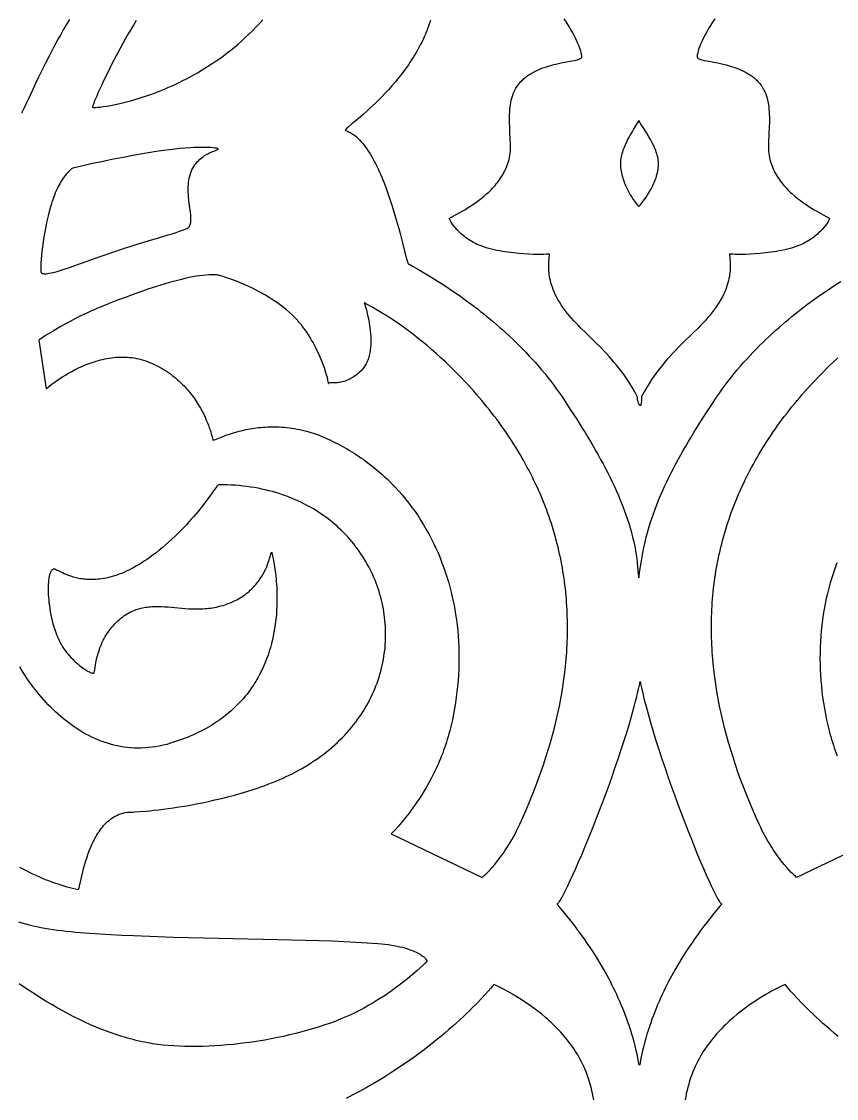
# Model space of a CAD drawing. Extents: x -332 to 348, y -263 to 352.
# Drawn here: x -29.3 to 19.9, y -57.4 to 7.6 of the extents above; entities that cross this region are included whole.
import ezdxf

# ---------------------------------------------------------------- set-up
doc = ezdxf.new("R2010")
doc.units = 0
doc.layers.add('LAYER_1', color=18, linetype='CONTINUOUS')
doc.layers.add('LAYER_2', color=174, linetype='CONTINUOUS')

msp = doc.modelspace()

# ---------------------------------------------------------------- linework, layer by layer
at = {"layer": 'LAYER_1'}
for points in [[(12.568, 7.82), (12.44, 7.615), (12.317, 7.414), (12.202, 7.218), (12.094, 7.026), (11.994, 6.841), (11.901, 6.661), (11.817, 6.489), (11.742, 6.324), (11.677, 6.167), (11.621, 6.018), (11.576, 5.879), (11.542, 5.751), (11.529, 5.69), (11.518, 5.632), (11.511, 5.577), (11.507, 5.525), (11.507, 5.51), (11.51, 5.495), (11.515, 5.481), (11.523, 5.468), (11.534, 5.455), (11.546, 5.442), (11.578, 5.419), (11.619, 5.396), (11.668, 5.376), (11.724, 5.356), (11.789, 5.337), (11.939, 5.301), (12.114, 5.266), (12.527, 5.189), (12.759, 5.143), (13.004, 5.091), (13.258, 5.029), (13.388, 4.994), (13.518, 4.956), (13.65, 4.915), (13.782, 4.87), (13.914, 4.822), (14.045, 4.77), (14.176, 4.713), (14.306, 4.652), (14.433, 4.587), (14.559, 4.516), (14.63, 4.474), (14.698, 4.431), (14.763, 4.387), (14.826, 4.342), (14.887, 4.296), (14.946, 4.249), (15.002, 4.202), (15.056, 4.153), (15.108, 4.104), (15.157, 4.054), (15.205, 4.004), (15.251, 3.952), (15.294, 3.9), (15.336, 3.847), (15.375, 3.793), (15.413, 3.738), (15.483, 3.626), (15.546, 3.511), (15.602, 3.392), (15.651, 3.271), (15.695, 3.146), (15.733, 3.018), (15.765, 2.888), (15.793, 2.754), (15.816, 2.617), (15.834, 2.477), (15.848, 2.334), (15.859, 2.188), (15.866, 2.039), (15.87, 1.887), (15.871, 1.732), (15.87, 1.575), (15.863, 1.251), (15.849, 0.915), (15.817, 0.211), (15.813, 0.077), (15.816, -0.056), (15.824, -0.186), (15.836, -0.314), (15.854, -0.44), (15.877, -0.564), (15.904, -0.685), (15.936, -0.805), (15.971, -0.922), (16.011, -1.037), (16.055, -1.15), (16.103, -1.26), (16.154, -1.369), (16.209, -1.476), (16.267, -1.58), (16.328, -1.682), (16.391, -1.782), (16.458, -1.881), (16.527, -1.977), (16.599, -2.07), (16.672, -2.162), (16.748, -2.252), (16.826, -2.34), (16.905, -2.425), (16.986, -2.509), (17.068, -2.591), (17.151, -2.67), (17.236, -2.748), (17.407, -2.896), (17.58, -3.037), (17.753, -3.17), (17.926, -3.295), (18.097, -3.412), (18.264, -3.522), (18.426, -3.623), (18.582, -3.717), (18.731, -3.803), (18.87, -3.882), (19.31, -4.121), (19.384, -4.163), (19.441, -4.197), (19.479, -4.224), (19.491, -4.234), (19.497, -4.243), (19.498, -4.254), (19.496, -4.27), (19.49, -4.291), (19.479, -4.318), (19.447, -4.385), (19.398, -4.469), (19.334, -4.568), (19.254, -4.678), (19.158, -4.799), (19.046, -4.926), (18.984, -4.991), (18.919, -5.058), (18.849, -5.125), (18.775, -5.192), (18.698, -5.259), (18.616, -5.326), (18.531, -5.393), (18.441, -5.458), (18.348, -5.522), (18.25, -5.585), (18.149, -5.645), (18.044, -5.704), (17.935, -5.76), (17.822, -5.813), (17.705, -5.863), (17.584, -5.91), (17.433, -5.963), (17.279, -6.012), (17.121, -6.057), (16.961, -6.099), (16.798, -6.139), (16.634, -6.174), (16.468, -6.208), (16.302, -6.238), (16.136, -6.265), (15.97, -6.29), (15.805, -6.312), (15.642, -6.332), (15.321, -6.365), (15.013, -6.389), (14.721, -6.407), (14.45, -6.417), (14.203, -6.422), (13.986, -6.422), (13.802, -6.419), (13.655, -6.412), (13.55, -6.404), (13.515, -6.399), (13.492, -6.394), (13.479, -6.394), (13.471, -6.401), (13.466, -6.415), (13.463, -6.437), (13.465, -6.502), (13.474, -6.593), (13.486, -6.709), (13.497, -6.85), (13.505, -7.014), (13.506, -7.104), (13.505, -7.199), (13.502, -7.299), (13.496, -7.404), (13.486, -7.514), (13.472, -7.628), (13.455, -7.747), (13.432, -7.87), (13.404, -7.997), (13.371, -8.127), (13.332, -8.262), (13.287, -8.4), (13.235, -8.541), (13.175, -8.686), (13.108, -8.834), (13.033, -8.984), (12.95, -9.137), (12.858, -9.293), (12.745, -9.469), (12.628, -9.639), (12.507, -9.805), (12.382, -9.966), (12.253, -10.123), (12.121, -10.276), (11.985, -10.427), (11.846, -10.576), (11.705, -10.723), (11.561, -10.869), (11.265, -11.161), (10.653, -11.758), (10.339, -12.072), (10.181, -12.235), (10.022, -12.403), (9.863, -12.576), (9.704, -12.755), (9.545, -12.941), (9.387, -13.133), (9.229, -13.333), (9.071, -13.542), (8.915, -13.759), (8.76, -13.985), (8.607, -14.222), (8.455, -14.469), (8.305, -14.727), (8.157, -14.997), (8.14, -15.256), (8.13, -15.357), (8.121, -15.438), (8.111, -15.497), (8.101, -15.534), (8.096, -15.544), (8.091, -15.548), (8.085, -15.546), (8.08, -15.538), (8.074, -15.546), (8.065, -15.548), (8.054, -15.544), (8.042, -15.534), (8.029, -15.519), (8.014, -15.497), (7.999, -15.47), (7.984, -15.438), (7.969, -15.4), (7.955, -15.357), (7.941, -15.309), (7.928, -15.256), (7.916, -15.199), (7.906, -15.136), (7.899, -15.069), (7.893, -14.997), (7.745, -14.727), (7.595, -14.469), (7.443, -14.222), (7.29, -13.985), (7.135, -13.759), (6.979, -13.542), (6.822, -13.333), (6.664, -13.133), (6.505, -12.941), (6.346, -12.755), (6.187, -12.576), (6.028, -12.403), (5.87, -12.235), (5.711, -12.072), (5.397, -11.758), (4.785, -11.161), (4.489, -10.869), (4.345, -10.723), (4.204, -10.576), (4.065, -10.427), (3.929, -10.276), (3.797, -10.123), (3.668, -9.966), (3.543, -9.805), (3.422, -9.639), (3.305, -9.469), (3.192, -9.293), (3.1, -9.137), (3.017, -8.984), (2.942, -8.834), (2.875, -8.686), (2.815, -8.541), (2.763, -8.4), (2.718, -8.262), (2.679, -8.127), (2.646, -7.997), (2.618, -7.87), (2.595, -7.747), (2.578, -7.628), (2.564, -7.514), (2.554, -7.404), (2.548, -7.299), (2.545, -7.199), (2.544, -7.104), (2.545, -7.014), (2.553, -6.85), (2.564, -6.709), (2.576, -6.593), (2.584, -6.502), (2.587, -6.437), (2.584, -6.415), (2.579, -6.401), (2.571, -6.394), (2.558, -6.394), (2.535, -6.399), (2.5, -6.404), (2.395, -6.412), (2.248, -6.419), (2.064, -6.422), (1.847, -6.422), (1.601, -6.417), (1.329, -6.407), (1.037, -6.389), (0.729, -6.365), (0.408, -6.332), (0.245, -6.312), (0.08, -6.29), (-0.086, -6.265), (-0.252, -6.238), (-0.418, -6.208), (-0.584, -6.174), (-0.748, -6.139), (-0.911, -6.099), (-1.071, -6.057), (-1.229, -6.012), (-1.383, -5.963), (-1.534, -5.91), (-1.655, -5.863), (-1.772, -5.813), (-1.885, -5.76), (-1.994, -5.704), (-2.099, -5.645), (-2.2, -5.585), (-2.298, -5.522), (-2.391, -5.458), (-2.481, -5.393), (-2.566, -5.326), (-2.648, -5.259), (-2.725, -5.192), (-2.799, -5.125), (-2.868, -5.058), (-2.934, -4.991), (-2.996, -4.926), (-3.108, -4.799), (-3.204, -4.678), (-3.284, -4.568), (-3.348, -4.469), (-3.397, -4.385), (-3.429, -4.318), (-3.44, -4.291), (-3.446, -4.27), (-3.449, -4.254), (-3.447, -4.243), (-3.441, -4.234), (-3.429, -4.224), (-3.391, -4.197), (-3.334, -4.163), (-3.26, -4.121), (-2.82, -3.882), (-2.681, -3.803), (-2.532, -3.717), (-2.376, -3.623), (-2.214, -3.522), (-2.047, -3.412), (-1.876, -3.295), (-1.703, -3.17), (-1.529, -3.037), (-1.356, -2.896), (-1.185, -2.748), (-1.101, -2.67), (-1.018, -2.591), (-0.936, -2.509), (-0.855, -2.425), (-0.775, -2.34), (-0.698, -2.252), (-0.622, -2.162), (-0.548, -2.07), (-0.477, -1.977), (-0.408, -1.881), (-0.341, -1.782), (-0.278, -1.682), (-0.217, -1.58), (-0.159, -1.476), (-0.104, -1.369), (-0.053, -1.26), (-0.005, -1.15), (0.039, -1.037), (0.079, -0.922), (0.114, -0.805), (0.146, -0.685), (0.173, -0.564), (0.196, -0.44), (0.214, -0.314), (0.226, -0.186), (0.234, -0.056), (0.236, 0.077), (0.233, 0.211), (0.201, 0.915), (0.187, 1.251), (0.179, 1.575), (0.178, 1.732), (0.18, 1.887), (0.184, 2.039), (0.191, 2.188), (0.202, 2.334), (0.216, 2.477), (0.234, 2.617), (0.257, 2.754), (0.284, 2.888), (0.317, 3.018), (0.355, 3.146), (0.399, 3.271), (0.448, 3.392), (0.504, 3.511), (0.567, 3.626), (0.637, 3.738), (0.675, 3.793), (0.714, 3.847), (0.756, 3.9), (0.799, 3.952), (0.845, 4.004), (0.893, 4.054), (0.942, 4.104), (0.994, 4.153), (1.048, 4.202), (1.104, 4.249), (1.163, 4.296), (1.224, 4.342), (1.287, 4.387), (1.352, 4.431), (1.42, 4.474), (1.491, 4.516), (1.617, 4.587), (1.744, 4.652), (1.874, 4.713), (2.005, 4.77), (2.136, 4.822), (2.268, 4.87), (2.4, 4.915), (2.531, 4.956), (2.662, 4.994), (2.792, 5.029), (3.046, 5.091), (3.291, 5.143), (3.523, 5.189), (3.936, 5.266), (4.111, 5.301), (4.261, 5.337), (4.326, 5.356), (4.382, 5.376), (4.431, 5.396), (4.472, 5.419), (4.504, 5.442), (4.516, 5.455), (4.527, 5.468), (4.535, 5.481), (4.54, 5.495), (4.543, 5.51), (4.543, 5.525), (4.539, 5.577), (4.532, 5.632), (4.521, 5.69), (4.508, 5.751), (4.474, 5.879), (4.429, 6.018), (4.373, 6.167), (4.308, 6.324), (4.233, 6.489), (4.149, 6.661), (4.056, 6.841), (3.956, 7.026), (3.848, 7.218), (3.733, 7.414), (3.61, 7.615), (3.482, 7.82)], [(-26.405, 7.767), (-26.503, 7.611), (-26.598, 7.455), (-26.691, 7.299), (-26.781, 7.143), (-26.935, 6.87), (-27.083, 6.603), (-27.363, 6.087), (-27.621, 5.595), (-27.858, 5.13), (-28.075, 4.692), (-28.274, 4.282), (-28.454, 3.901), (-28.618, 3.55), (-28.899, 2.943), (-29.019, 2.688), (-29.125, 2.467), (-29.22, 2.282), (-29.263, 2.202), (-29.304, 2.132)], [(-22.375, 7.708), (-22.539, 7.438), (-22.7, 7.168), (-22.857, 6.899), (-23.011, 6.63), (-23.16, 6.364), (-23.305, 6.1), (-23.446, 5.84), (-23.582, 5.584), (-23.839, 5.088), (-24.075, 4.616), (-24.289, 4.177), (-24.478, 3.775), (-24.642, 3.416), (-24.778, 3.106), (-24.885, 2.851), (-24.961, 2.657), (-24.987, 2.585), (-25.005, 2.531), (-25.014, 2.494), (-25.015, 2.483), (-25.014, 2.477), (-25.006, 2.471), (-24.989, 2.466), (-24.963, 2.462), (-24.929, 2.46), (-24.835, 2.461), (-24.708, 2.468), (-24.551, 2.483), (-24.365, 2.507), (-24.151, 2.539), (-23.911, 2.581), (-23.647, 2.633), (-23.359, 2.696), (-23.05, 2.771), (-22.721, 2.858), (-22.374, 2.959), (-22.194, 3.014), (-22.01, 3.073), (-21.822, 3.135), (-21.63, 3.201), (-21.435, 3.27), (-21.237, 3.344), (-21.035, 3.421), (-20.831, 3.503), (-20.624, 3.589), (-20.415, 3.678), (-20.203, 3.772), (-19.989, 3.871), (-19.773, 3.973), (-19.556, 4.081), (-19.337, 4.193), (-19.117, 4.309), (-18.895, 4.431), (-18.673, 4.557), (-18.45, 4.688), (-18.226, 4.824), (-18.002, 4.966), (-17.778, 5.112), (-17.553, 5.264), (-17.329, 5.421), (-17.106, 5.584), (-16.883, 5.752), (-16.66, 5.925), (-16.439, 6.105), (-16.219, 6.29), (-16, 6.481), (-15.783, 6.678), (-15.567, 6.881), (-15.354, 7.09), (-15.142, 7.306), (-14.933, 7.528), (-14.727, 7.756)], [(-4.605, 7.71), (-4.657, 7.543), (-4.712, 7.377), (-4.771, 7.211), (-4.834, 7.045), (-4.902, 6.881), (-4.974, 6.716), (-5.05, 6.553), (-5.13, 6.392), (-5.212, 6.232), (-5.296, 6.075), (-5.382, 5.92), (-5.469, 5.768), (-5.559, 5.618), (-5.65, 5.47), (-5.743, 5.324), (-5.837, 5.181), (-5.932, 5.04), (-6.029, 4.901), (-6.126, 4.764), (-6.225, 4.63), (-6.324, 4.498), (-6.524, 4.242), (-6.726, 3.995), (-6.929, 3.758), (-7.132, 3.53), (-7.334, 3.311), (-7.534, 3.103), (-7.731, 2.904), (-7.925, 2.715), (-8.113, 2.536), (-8.296, 2.367), (-8.473, 2.207), (-8.642, 2.058), (-8.802, 1.919), (-9.094, 1.672), (-9.341, 1.465), (-9.536, 1.301), (-9.611, 1.234), (-9.671, 1.178), (-9.713, 1.133), (-9.728, 1.114), (-9.738, 1.099), (-9.744, 1.085), (-9.744, 1.075), (-9.74, 1.067), (-9.731, 1.062), (-9.675, 1.043), (-9.62, 1.022), (-9.566, 0.999), (-9.511, 0.973), (-9.457, 0.945), (-9.404, 0.916), (-9.299, 0.85), (-9.195, 0.776), (-9.093, 0.694), (-8.993, 0.605), (-8.894, 0.509), (-8.797, 0.407), (-8.702, 0.297), (-8.608, 0.182), (-8.516, 0.06), (-8.426, -0.067), (-8.338, -0.2), (-8.251, -0.337), (-8.166, -0.479), (-8.082, -0.626), (-8, -0.777), (-7.92, -0.931), (-7.841, -1.089), (-7.765, -1.25), (-7.689, -1.415), (-7.616, -1.582), (-7.544, -1.751), (-7.473, -1.922), (-7.404, -2.095), (-7.272, -2.445), (-7.145, -2.798), (-7.025, -3.152), (-6.911, -3.504), (-6.804, -3.853), (-6.703, -4.195), (-6.608, -4.529), (-6.519, -4.851), (-6.437, -5.16), (-6.29, -5.728), (-6.167, -6.214), (-6.068, -6.598), (-6.028, -6.745), (-5.993, -6.86), (-5.964, -6.94), (-5.952, -6.966), (-5.941, -6.983), (-5.914, -7.002), (-5.855, -7.037), (-5.648, -7.154), (-5.33, -7.333), (-4.914, -7.574), (-4.672, -7.718), (-4.41, -7.877), (-4.129, -8.052), (-3.831, -8.243), (-3.517, -8.449), (-3.189, -8.671), (-2.847, -8.908), (-2.494, -9.16), (-2.131, -9.428), (-1.759, -9.712), (-1.57, -9.859), (-1.38, -10.011), (-1.188, -10.166), (-0.995, -10.325), (-0.801, -10.488), (-0.606, -10.655), (-0.41, -10.826), (-0.214, -11), (-0.018, -11.179), (0.179, -11.361), (0.376, -11.547), (0.572, -11.737), (0.768, -11.931), (0.963, -12.129), (1.158, -12.33), (1.352, -12.536), (1.544, -12.745), (1.736, -12.958), (1.925, -13.175), (2.114, -13.396), (2.3, -13.621), (2.484, -13.849), (2.666, -14.081), (2.846, -14.317), (3.023, -14.557), (3.197, -14.801), (3.368, -15.049), (3.536, -15.301), (3.888, -15.839), (4.233, -16.377), (4.571, -16.915), (4.737, -17.184), (4.901, -17.454), (5.062, -17.723), (5.221, -17.993), (5.377, -18.263), (5.53, -18.533), (5.68, -18.804), (5.827, -19.075), (5.971, -19.346), (6.111, -19.618), (6.247, -19.89), (6.38, -20.163), (6.508, -20.437), (6.632, -20.711), (6.752, -20.986), (6.868, -21.261), (6.979, -21.537), (7.085, -21.814), (7.186, -22.092), (7.282, -22.37), (7.373, -22.65), (7.459, -22.93), (7.539, -23.212), (7.613, -23.494), (7.681, -23.778), (7.744, -24.062), (7.768, -24.187), (7.791, -24.312), (7.828, -24.558), (7.859, -24.801), (7.885, -25.041), (7.931, -25.51), (7.955, -25.74), (7.982, -25.965), (8.047, -25.51), (8.083, -25.278), (8.122, -25.041), (8.164, -24.801), (8.208, -24.558), (8.256, -24.312), (8.307, -24.062), (8.369, -23.778), (8.437, -23.494), (8.511, -23.212), (8.591, -22.93), (8.677, -22.65), (8.768, -22.37), (8.864, -22.092), (8.965, -21.814), (9.071, -21.537), (9.182, -21.261), (9.298, -20.986), (9.418, -20.711), (9.542, -20.437), (9.671, -20.163), (9.803, -19.89), (9.939, -19.618), (10.079, -19.346), (10.223, -19.075), (10.37, -18.804), (10.52, -18.533), (10.673, -18.263), (10.829, -17.993), (10.988, -17.723), (11.149, -17.454), (11.313, -17.184), (11.479, -16.915), (11.817, -16.377), (12.162, -15.839), (12.514, -15.301), (12.682, -15.049), (12.853, -14.801), (13.027, -14.557), (13.204, -14.317), (13.384, -14.081), (13.566, -13.849), (13.75, -13.621), (13.936, -13.396), (14.125, -13.175), (14.314, -12.958), (14.506, -12.745), (14.698, -12.536), (14.892, -12.33), (15.087, -12.129), (15.282, -11.931), (15.478, -11.737), (15.674, -11.547), (15.871, -11.361), (16.068, -11.179), (16.264, -11), (16.46, -10.826), (16.656, -10.655), (16.851, -10.488), (17.045, -10.325), (17.238, -10.166), (17.43, -10.011), (17.62, -9.859), (17.809, -9.712), (18.181, -9.428), (18.544, -9.16), (18.897, -8.908), (19.239, -8.671), (19.567, -8.449), (19.881, -8.243), (20.179, -8.052)], [(23.022, -41.419), (17.519, -44.054), (17.463, -44.005), (17.396, -43.944), (17.306, -43.859), (17.196, -43.748), (17.067, -43.612), (16.922, -43.452), (16.763, -43.265), (16.592, -43.054), (16.503, -42.938), (16.412, -42.816), (16.319, -42.688), (16.224, -42.553), (16.129, -42.411), (16.032, -42.263), (15.934, -42.109), (15.836, -41.948), (15.738, -41.78), (15.641, -41.606), (15.543, -41.425), (15.446, -41.237), (15.351, -41.043), (15.256, -40.842), (15.052, -40.389), (14.854, -39.937), (14.664, -39.486), (14.481, -39.036), (14.305, -38.586), (14.137, -38.137), (13.976, -37.689), (13.822, -37.242), (13.676, -36.796), (13.537, -36.351), (13.406, -35.906), (13.282, -35.463), (13.166, -35.02), (13.058, -34.578), (12.957, -34.138), (12.864, -33.698), (12.78, -33.26), (12.702, -32.822), (12.633, -32.386), (12.572, -31.95), (12.519, -31.516), (12.474, -31.083), (12.455, -30.866), (12.437, -30.65), (12.422, -30.435), (12.409, -30.219), (12.397, -30.004), (12.388, -29.79), (12.381, -29.575), (12.376, -29.361), (12.373, -29.147), (12.372, -28.934), (12.373, -28.72), (12.377, -28.507), (12.382, -28.295), (12.39, -28.083), (12.399, -27.871), (12.411, -27.659), (12.425, -27.447), (12.441, -27.236), (12.459, -27.026), (12.48, -26.815), (12.502, -26.605), (12.527, -26.396), (12.554, -26.186), (12.583, -25.977), (12.614, -25.768), (12.647, -25.56), (12.683, -25.352), (12.72, -25.144), (12.76, -24.937), (12.802, -24.73), (12.847, -24.523), (12.893, -24.317), (12.942, -24.111), (12.993, -23.905), (13.047, -23.7), (13.102, -23.495), (13.16, -23.291), (13.22, -23.087), (13.282, -22.883), (13.347, -22.679), (13.414, -22.476), (13.483, -22.274), (13.554, -22.072), (13.628, -21.87), (13.704, -21.668), (13.783, -21.467), (13.863, -21.266), (13.946, -21.066), (14.032, -20.866), (14.119, -20.667), (14.209, -20.467), (14.302, -20.269), (14.396, -20.07), (14.493, -19.872), (14.593, -19.675), (14.694, -19.478), (14.799, -19.281), (14.905, -19.085), (15.014, -18.889), (15.125, -18.693), (15.239, -18.498), (15.355, -18.304), (15.474, -18.11), (15.595, -17.916), (15.718, -17.722), (15.844, -17.53), (15.972, -17.337), (16.103, -17.145), (16.236, -16.953), (16.371, -16.762), (16.509, -16.572), (16.65, -16.381), (16.793, -16.192), (16.938, -16.002), (17.086, -15.813), (17.237, -15.625), (17.389, -15.437), (17.545, -15.249), (17.703, -15.062), (17.863, -14.876), (18.026, -14.689), (18.192, -14.504), (18.36, -14.319), (18.53, -14.134), (18.833, -13.814), (19.134, -13.506), (19.431, -13.211), (19.725, -12.929), (20.014, -12.66)], [(-29.417, -43.429), (-29.222, -43.534), (-29.027, -43.635), (-28.832, -43.732), (-28.638, -43.827), (-28.445, -43.917), (-28.252, -44.004), (-28.06, -44.088), (-27.869, -44.167), (-27.68, -44.243), (-27.491, -44.315), (-27.304, -44.383), (-27.118, -44.447), (-26.934, -44.507), (-26.751, -44.563), (-26.57, -44.615), (-26.391, -44.663), (-26.214, -44.707), (-26.039, -44.746), (-25.866, -44.781), (-25.859, -44.779), (-25.852, -44.77), (-25.836, -44.733), (-25.818, -44.671), (-25.798, -44.588), (-25.681, -44.061), (-25.598, -43.708), (-25.548, -43.515), (-25.493, -43.313), (-25.432, -43.104), (-25.365, -42.89), (-25.291, -42.672), (-25.21, -42.452), (-25.121, -42.233), (-25.074, -42.123), (-25.025, -42.015), (-24.974, -41.907), (-24.921, -41.8), (-24.865, -41.695), (-24.808, -41.591), (-24.748, -41.488), (-24.686, -41.388), (-24.621, -41.29), (-24.555, -41.194), (-24.485, -41.101), (-24.414, -41.01), (-24.34, -40.923), (-24.263, -40.839), (-24.184, -40.758), (-24.102, -40.68), (-24.017, -40.607), (-23.93, -40.538), (-23.84, -40.473), (-23.747, -40.413), (-23.651, -40.357), (-23.552, -40.306), (-23.451, -40.26), (-23.346, -40.22), (-23.238, -40.186), (-23.128, -40.157), (-23.014, -40.134), (-22.896, -40.118), (-22.776, -40.107), (-22.652, -40.104), (-22.57, -40.103), (-22.46, -40.098), (-22.164, -40.079), (-21.773, -40.046), (-21.546, -40.024), (-21.298, -39.997), (-21.032, -39.966), (-20.748, -39.931), (-20.448, -39.891), (-20.133, -39.845), (-19.805, -39.795), (-19.464, -39.739), (-19.112, -39.678), (-18.75, -39.611), (-18.379, -39.538), (-18, -39.459), (-17.615, -39.373), (-17.225, -39.282), (-16.831, -39.183), (-16.435, -39.077), (-16.037, -38.965), (-15.639, -38.845), (-15.243, -38.718), (-15.045, -38.651), (-14.848, -38.583), (-14.652, -38.512), (-14.457, -38.44), (-14.263, -38.365), (-14.071, -38.289), (-13.88, -38.21), (-13.691, -38.13), (-13.504, -38.047), (-13.318, -37.962), (-13.135, -37.875), (-12.954, -37.786), (-12.775, -37.694), (-12.599, -37.6), (-12.39, -37.484), (-12.185, -37.365), (-11.984, -37.244), (-11.788, -37.119), (-11.596, -36.993), (-11.409, -36.864), (-11.226, -36.732), (-11.047, -36.598), (-10.873, -36.462), (-10.703, -36.324), (-10.538, -36.183), (-10.376, -36.041), (-10.219, -35.896), (-10.067, -35.749), (-9.918, -35.601), (-9.774, -35.45), (-9.634, -35.298), (-9.498, -35.144), (-9.367, -34.988), (-9.24, -34.831), (-9.117, -34.672), (-8.998, -34.511), (-8.883, -34.349), (-8.773, -34.185), (-8.666, -34.02), (-8.564, -33.854), (-8.466, -33.687), (-8.371, -33.518), (-8.281, -33.348), (-8.196, -33.178), (-8.114, -33.006), (-8.036, -32.833), (-7.962, -32.659), (-7.892, -32.484), (-7.826, -32.309), (-7.765, -32.133), (-7.707, -31.956), (-7.653, -31.778), (-7.603, -31.6), (-7.557, -31.421), (-7.515, -31.242), (-7.477, -31.063), (-7.443, -30.883), (-7.413, -30.703), (-7.386, -30.522), (-7.364, -30.342), (-7.345, -30.161), (-7.33, -29.98), (-7.319, -29.8), (-7.312, -29.619), (-7.308, -29.438), (-7.308, -29.258), (-7.312, -29.078), (-7.32, -28.898), (-7.332, -28.718), (-7.347, -28.539), (-7.366, -28.36), (-7.389, -28.182), (-7.415, -28.004), (-7.445, -27.827), (-7.479, -27.65), (-7.516, -27.475), (-7.557, -27.3), (-7.602, -27.126), (-7.65, -26.952), (-7.702, -26.78), (-7.757, -26.609), (-7.816, -26.439), (-7.878, -26.27), (-7.944, -26.102), (-8.014, -25.935), (-8.087, -25.77), (-8.164, -25.606), (-8.244, -25.443), (-8.327, -25.282), (-8.414, -25.123), (-8.505, -24.965), (-8.598, -24.808), (-8.696, -24.653), (-8.796, -24.501), (-8.9, -24.349), (-9.008, -24.2), (-9.119, -24.053), (-9.233, -23.907), (-9.35, -23.764), (-9.471, -23.623), (-9.595, -23.484), (-9.723, -23.347), (-9.854, -23.212), (-9.988, -23.08), (-10.125, -22.95), (-10.265, -22.822), (-10.409, -22.697), (-10.556, -22.575), (-10.706, -22.455), (-10.859, -22.338), (-11.016, -22.223), (-11.176, -22.112), (-11.339, -22.003), (-11.504, -21.897), (-11.674, -21.794), (-11.846, -21.693), (-12.021, -21.596), (-12.2, -21.502), (-12.381, -21.412), (-12.566, -21.324), (-12.753, -21.24), (-12.944, -21.159), (-13.137, -21.081), (-13.334, -21.007), (-13.534, -20.937), (-13.736, -20.87), (-13.942, -20.806), (-14.15, -20.747), (-14.362, -20.691), (-14.576, -20.639), (-14.793, -20.59), (-15.014, -20.546), (-15.237, -20.505), (-15.463, -20.469), (-15.691, -20.437), (-15.923, -20.408), (-16.158, -20.384), (-16.395, -20.364), (-16.635, -20.349), (-16.878, -20.338), (-17.124, -20.331), (-17.372, -20.329), (-17.381, -20.33), (-17.392, -20.334), (-17.415, -20.348), (-17.443, -20.372), (-17.474, -20.405), (-17.51, -20.447), (-17.55, -20.497), (-17.643, -20.622), (-17.89, -20.965), (-18.045, -21.178), (-18.223, -21.417), (-18.425, -21.678), (-18.653, -21.961), (-18.777, -22.109), (-18.908, -22.262), (-19.046, -22.42), (-19.191, -22.581), (-19.343, -22.746), (-19.503, -22.915), (-19.671, -23.087), (-19.846, -23.261), (-20.03, -23.439), (-20.221, -23.619), (-20.421, -23.801), (-20.63, -23.986), (-20.814, -24.143), (-20.995, -24.293), (-21.174, -24.436), (-21.35, -24.571), (-21.524, -24.699), (-21.695, -24.82), (-21.864, -24.935), (-22.03, -25.042), (-22.193, -25.144), (-22.354, -25.239), (-22.513, -25.328), (-22.669, -25.411), (-22.822, -25.488), (-22.973, -25.559), (-23.121, -25.625), (-23.267, -25.686), (-23.41, -25.741), (-23.55, -25.791), (-23.688, -25.837), (-23.824, -25.878), (-23.957, -25.914), (-24.087, -25.946), (-24.215, -25.973), (-24.341, -25.997), (-24.463, -26.017), (-24.584, -26.033), (-24.701, -26.045), (-24.817, -26.054), (-24.929, -26.059), (-25.04, -26.062), (-25.147, -26.062), (-25.253, -26.058), (-25.355, -26.052), (-25.455, -26.044), (-25.553, -26.033), (-25.648, -26.021), (-25.741, -26.006), (-25.831, -25.989), (-25.919, -25.971), (-26.004, -25.951), (-26.166, -25.908), (-26.319, -25.86), (-26.462, -25.81), (-26.595, -25.758), (-26.717, -25.705), (-26.83, -25.654), (-27.026, -25.559), (-27.183, -25.484), (-27.246, -25.457), (-27.299, -25.438), (-27.324, -25.433), (-27.348, -25.431), (-27.371, -25.434), (-27.394, -25.44), (-27.415, -25.45), (-27.436, -25.463), (-27.456, -25.48), (-27.476, -25.5), (-27.494, -25.524), (-27.512, -25.551), (-27.529, -25.581), (-27.546, -25.614), (-27.576, -25.689), (-27.602, -25.775), (-27.626, -25.872), (-27.646, -25.979), (-27.662, -26.096), (-27.675, -26.221), (-27.684, -26.355), (-27.69, -26.496), (-27.692, -26.644), (-27.69, -26.798), (-27.684, -26.958), (-27.674, -27.123), (-27.661, -27.292), (-27.643, -27.465), (-27.621, -27.641), (-27.595, -27.82), (-27.565, -28), (-27.531, -28.182), (-27.492, -28.364), (-27.449, -28.546), (-27.401, -28.727), (-27.349, -28.907), (-27.292, -29.085), (-27.231, -29.261), (-27.165, -29.433), (-27.094, -29.601), (-27.031, -29.736), (-26.964, -29.868), (-26.893, -29.995), (-26.818, -30.118), (-26.74, -30.236), (-26.66, -30.35), (-26.577, -30.46), (-26.493, -30.566), (-26.406, -30.667), (-26.319, -30.763), (-26.231, -30.856), (-26.143, -30.943), (-26.055, -31.027), (-25.967, -31.105), (-25.88, -31.179), (-25.795, -31.249), (-25.711, -31.314), (-25.629, -31.374), (-25.55, -31.43), (-25.474, -31.481), (-25.401, -31.527), (-25.331, -31.568), (-25.266, -31.605), (-25.205, -31.637), (-25.149, -31.664), (-25.099, -31.686), (-25.054, -31.703), (-25.015, -31.715), (-24.982, -31.723), (-24.957, -31.725), (-24.939, -31.722), (-24.932, -31.719), (-24.928, -31.715), (-24.919, -31.697), (-24.911, -31.671), (-24.895, -31.6), (-24.859, -31.381), (-24.835, -31.238), (-24.806, -31.077), (-24.77, -30.898), (-24.725, -30.706), (-24.698, -30.605), (-24.669, -30.501), (-24.636, -30.395), (-24.601, -30.287), (-24.561, -30.177), (-24.518, -30.066), (-24.472, -29.953), (-24.421, -29.839), (-24.365, -29.725), (-24.306, -29.61), (-24.241, -29.496), (-24.172, -29.381), (-24.097, -29.267), (-24.017, -29.154), (-23.931, -29.042), (-23.84, -28.932), (-23.75, -28.829), (-23.659, -28.732), (-23.569, -28.641), (-23.478, -28.554), (-23.387, -28.473), (-23.296, -28.396), (-23.204, -28.325), (-23.113, -28.258), (-23.021, -28.195), (-22.929, -28.137), (-22.837, -28.083), (-22.745, -28.034), (-22.652, -27.988), (-22.559, -27.946), (-22.466, -27.908), (-22.373, -27.873), (-22.279, -27.842), (-22.185, -27.814), (-22.091, -27.789), (-21.997, -27.768), (-21.902, -27.749), (-21.807, -27.733), (-21.712, -27.719), (-21.616, -27.708), (-21.52, -27.699), (-21.423, -27.692), (-21.229, -27.685), (-21.034, -27.685), (-20.837, -27.691), (-20.638, -27.701), (-20.438, -27.715), (-20.032, -27.751), (-19.618, -27.788), (-19.408, -27.805), (-19.195, -27.818), (-18.981, -27.828), (-18.764, -27.832), (-18.545, -27.831), (-18.323, -27.822), (-18.211, -27.814), (-18.099, -27.804), (-17.986, -27.792), (-17.872, -27.778), (-17.757, -27.76), (-17.642, -27.74), (-17.527, -27.717), (-17.41, -27.691), (-17.27, -27.656), (-17.135, -27.618), (-17.004, -27.577), (-16.876, -27.533), (-16.753, -27.487), (-16.633, -27.439), (-16.518, -27.388), (-16.406, -27.334), (-16.298, -27.279), (-16.194, -27.222), (-16.093, -27.162), (-15.995, -27.101), (-15.902, -27.039), (-15.811, -26.975), (-15.724, -26.909), (-15.64, -26.842), (-15.56, -26.774), (-15.482, -26.705), (-15.408, -26.635), (-15.336, -26.564), (-15.268, -26.493), (-15.202, -26.421), (-15.139, -26.348), (-15.079, -26.275), (-15.022, -26.202), (-14.967, -26.129), (-14.865, -25.983), (-14.773, -25.837), (-14.69, -25.694), (-14.616, -25.553), (-14.55, -25.416), (-14.491, -25.284), (-14.44, -25.158), (-14.395, -25.038), (-14.356, -24.926), (-14.294, -24.729), (-14.221, -24.466), (-14.21, -24.434), (-14.201, -24.417), (-14.197, -24.414), (-14.194, -24.415), (-14.187, -24.431), (-14.156, -24.555), (-14.12, -24.716), (-14.081, -24.913), (-14.04, -25.144), (-13.999, -25.406), (-13.961, -25.698), (-13.943, -25.853), (-13.927, -26.015), (-13.912, -26.184), (-13.899, -26.358), (-13.889, -26.537), (-13.88, -26.722), (-13.874, -26.912), (-13.871, -27.106), (-13.872, -27.305), (-13.875, -27.508), (-13.882, -27.715), (-13.893, -27.925), (-13.908, -28.139), (-13.927, -28.355), (-13.951, -28.574), (-13.979, -28.796), (-14.013, -29.019), (-14.052, -29.245), (-14.096, -29.472), (-14.147, -29.7), (-14.203, -29.929), (-14.266, -30.159), (-14.335, -30.389), (-14.411, -30.62), (-14.494, -30.85), (-14.584, -31.079), (-14.682, -31.308), (-14.788, -31.536), (-14.901, -31.763), (-14.961, -31.875), (-15.023, -31.988), (-15.087, -32.099), (-15.154, -32.211), (-15.222, -32.321), (-15.293, -32.432), (-15.366, -32.541), (-15.441, -32.65), (-15.519, -32.758), (-15.599, -32.866), (-15.681, -32.972), (-15.766, -33.078), (-15.853, -33.183), (-15.943, -33.287), (-16.035, -33.391), (-16.129, -33.493), (-16.227, -33.594), (-16.326, -33.695), (-16.429, -33.794), (-16.534, -33.892), (-16.642, -33.989), (-16.752, -34.085), (-16.866, -34.18), (-16.982, -34.273), (-17.101, -34.366), (-17.222, -34.457), (-17.347, -34.546), (-17.474, -34.635), (-17.605, -34.721), (-17.738, -34.807), (-17.875, -34.891), (-18.014, -34.973), (-18.156, -35.054), (-18.302, -35.133), (-18.451, -35.211), (-18.603, -35.287), (-18.758, -35.361), (-18.916, -35.434), (-19.077, -35.505), (-19.242, -35.574), (-19.41, -35.641), (-19.582, -35.707), (-19.756, -35.77), (-19.935, -35.831), (-20.116, -35.891), (-20.301, -35.949), (-20.528, -36.013), (-20.753, -36.069), (-20.977, -36.117), (-21.199, -36.157), (-21.419, -36.189), (-21.638, -36.213), (-21.855, -36.229), (-22.07, -36.238), (-22.283, -36.24), (-22.494, -36.234), (-22.703, -36.222), (-22.911, -36.202), (-23.117, -36.176), (-23.32, -36.143), (-23.522, -36.104), (-23.721, -36.058), (-23.919, -36.006), (-24.114, -35.948), (-24.308, -35.885), (-24.499, -35.816), (-24.688, -35.741), (-24.875, -35.661), (-25.059, -35.575), (-25.242, -35.485), (-25.422, -35.39), (-25.599, -35.289), (-25.774, -35.185), (-25.947, -35.076), (-26.118, -34.962), (-26.286, -34.844), (-26.451, -34.723), (-26.614, -34.597), (-26.775, -34.468), (-26.933, -34.335), (-27.088, -34.199), (-27.241, -34.059), (-27.391, -33.917), (-27.538, -33.771), (-27.682, -33.623), (-27.824, -33.472), (-27.963, -33.319), (-28.099, -33.163), (-28.233, -33.005), (-28.363, -32.845), (-28.491, -32.683), (-28.615, -32.519), (-28.737, -32.354), (-28.856, -32.187), (-28.971, -32.02), (-29.084, -31.851), (-29.193, -31.681), (-29.3, -31.51), (-29.403, -31.338)], [(19.953, -25.044), (19.842, -25.345), (19.738, -25.649), (19.64, -25.956), (19.548, -26.265), (19.462, -26.577), (19.383, -26.892), (19.31, -27.209), (19.243, -27.528), (19.183, -27.849), (19.129, -28.172), (19.082, -28.496), (19.041, -28.823), (19.006, -29.151), (18.977, -29.481), (18.955, -29.812), (18.94, -30.144), (18.931, -30.477), (18.928, -30.812), (18.932, -31.147), (18.942, -31.483), (18.959, -31.82), (18.982, -32.157), (19.012, -32.495), (19.049, -32.833), (19.091, -33.172), (19.141, -33.51), (19.197, -33.849), (19.259, -34.187), (19.328, -34.525), (19.404, -34.862), (19.486, -35.2), (19.532, -35.374), (19.58, -35.547), (19.631, -35.718), (19.683, -35.887), (19.738, -36.054), (19.794, -36.219), (19.852, -36.382), (19.912, -36.543), (19.973, -36.702)], [(-29.486, -46.732), (-29.273, -46.796), (-29.055, -46.857), (-28.832, -46.915), (-28.605, -46.969), (-28.373, -47.019), (-28.135, -47.067), (-27.893, -47.111), (-27.646, -47.153), (-27.394, -47.192), (-27.136, -47.228), (-26.872, -47.262), (-26.603, -47.294), (-26.329, -47.323), (-26.048, -47.351), (-25.762, -47.376), (-25.469, -47.4), (-25.17, -47.423), (-24.554, -47.463), (-23.911, -47.499), (-23.242, -47.532), (-22.544, -47.562), (-21.061, -47.621), (-20.149, -47.653), (-19.233, -47.681), (-18.317, -47.706), (-17.403, -47.728), (-13.838, -47.802), (-12.985, -47.821), (-12.152, -47.842), (-11.345, -47.865), (-10.564, -47.891), (-9.815, -47.921), (-9.098, -47.955), (-8.419, -47.995), (-8.094, -48.017), (-7.779, -48.041), (-7.56, -48.061), (-7.351, -48.083), (-7.152, -48.109), (-6.962, -48.138), (-6.782, -48.169), (-6.611, -48.202), (-6.45, -48.237), (-6.297, -48.274), (-6.154, -48.313), (-6.019, -48.353), (-5.892, -48.395), (-5.773, -48.437), (-5.663, -48.48), (-5.56, -48.523), (-5.465, -48.567), (-5.377, -48.61), (-5.297, -48.653), (-5.224, -48.696), (-5.157, -48.738), (-5.097, -48.78), (-5.043, -48.82), (-4.996, -48.858), (-4.955, -48.895), (-4.919, -48.931), (-4.89, -48.964), (-4.865, -48.995), (-4.847, -49.023), (-4.833, -49.048), (-4.824, -49.071), (-4.819, -49.09), (-4.819, -49.106), (-4.824, -49.118), (-4.924, -49.221), (-5.046, -49.342), (-5.216, -49.503), (-5.43, -49.698), (-5.687, -49.923), (-5.832, -50.046), (-5.987, -50.174), (-6.152, -50.307), (-6.327, -50.444), (-6.511, -50.585), (-6.706, -50.729), (-6.909, -50.875), (-7.122, -51.024), (-7.344, -51.174), (-7.574, -51.324), (-7.813, -51.474), (-8.061, -51.624), (-8.316, -51.773), (-8.58, -51.919), (-8.852, -52.063), (-9.131, -52.205), (-9.417, -52.342), (-9.711, -52.475), (-10.013, -52.603), (-10.321, -52.726), (-10.646, -52.847), (-10.979, -52.963), (-11.319, -53.076), (-11.665, -53.183), (-12.018, -53.286), (-12.376, -53.385), (-12.738, -53.478), (-13.105, -53.567), (-13.476, -53.651), (-13.849, -53.73), (-14.226, -53.803), (-14.604, -53.872), (-14.983, -53.935), (-15.363, -53.993), (-15.743, -54.046), (-16.123, -54.093), (-16.502, -54.135), (-16.879, -54.171), (-17.255, -54.201), (-17.627, -54.226), (-17.996, -54.245), (-18.362, -54.257), (-18.723, -54.264), (-19.079, -54.265), (-19.429, -54.26), (-19.773, -54.248), (-20.111, -54.23), (-20.441, -54.206), (-20.764, -54.176), (-21.077, -54.138), (-21.382, -54.095), (-21.531, -54.07), (-21.678, -54.044), (-21.854, -54.01), (-22.029, -53.974), (-22.205, -53.936), (-22.38, -53.895), (-22.554, -53.851), (-22.729, -53.806), (-22.903, -53.758), (-23.076, -53.708), (-23.249, -53.656), (-23.422, -53.601), (-23.595, -53.545), (-23.767, -53.487), (-23.939, -53.426), (-24.11, -53.363), (-24.452, -53.232), (-24.792, -53.093), (-25.132, -52.947), (-25.47, -52.794), (-25.806, -52.633), (-26.142, -52.466), (-26.477, -52.293), (-26.81, -52.113), (-27.142, -51.927), (-27.474, -51.736), (-27.804, -51.539), (-28.133, -51.337), (-28.462, -51.13), (-28.789, -50.918), (-29.116, -50.702), (-29.441, -50.482)]]:
    msp.add_lwpolyline(points, dxfattribs=at)
for points in [[(7.982, 1.675), (7.925, 1.573), (7.856, 1.456), (7.69, 1.181), (7.598, 1.026), (7.503, 0.863), (7.407, 0.691), (7.312, 0.512), (7.222, 0.328), (7.136, 0.141), (7.097, 0.046), (7.059, -0.049), (7.025, -0.144), (6.993, -0.239), (6.964, -0.334), (6.939, -0.429), (6.917, -0.523), (6.899, -0.617), (6.886, -0.71), (6.877, -0.801), (6.873, -0.892), (6.874, -0.981), (6.88, -1.085), (6.889, -1.188), (6.902, -1.29), (6.918, -1.391), (6.938, -1.492), (6.96, -1.591), (6.984, -1.689), (7.012, -1.786), (7.041, -1.881), (7.073, -1.975), (7.107, -2.068), (7.142, -2.159), (7.179, -2.248), (7.218, -2.336), (7.3, -2.505), (7.385, -2.667), (7.473, -2.82), (7.562, -2.964), (7.652, -3.099), (7.74, -3.222), (7.825, -3.335), (7.906, -3.436), (7.982, -3.524), (8.059, -3.436), (8.143, -3.335), (8.233, -3.222), (8.326, -3.099), (8.422, -2.964), (8.519, -2.82), (8.615, -2.667), (8.708, -2.506), (8.797, -2.336), (8.84, -2.248), (8.881, -2.159), (8.92, -2.068), (8.958, -1.976), (8.993, -1.881), (9.025, -1.786), (9.055, -1.689), (9.083, -1.591), (9.107, -1.492), (9.128, -1.391), (9.146, -1.29), (9.16, -1.188), (9.17, -1.085), (9.177, -0.981), (9.177, -0.892), (9.172, -0.801), (9.162, -0.71), (9.147, -0.617), (9.128, -0.523), (9.104, -0.429), (9.076, -0.334), (9.044, -0.239), (9.009, -0.144), (8.971, -0.049), (8.93, 0.046), (8.887, 0.141), (8.794, 0.328), (8.695, 0.512), (8.593, 0.691), (8.489, 0.863), (8.288, 1.181), (8.113, 1.456), (8.041, 1.573)], [(-28.128, -7.479), (-28.122, -7.498), (-28.114, -7.515), (-28.103, -7.53), (-28.089, -7.544), (-28.072, -7.555), (-28.052, -7.565), (-28.03, -7.573), (-28.006, -7.58), (-27.948, -7.588), (-27.881, -7.59), (-27.804, -7.585), (-27.717, -7.575), (-27.622, -7.56), (-27.518, -7.539), (-27.405, -7.513), (-27.285, -7.482), (-27.157, -7.447), (-27.021, -7.407), (-26.729, -7.316), (-26.413, -7.211), (-26.073, -7.095), (-25.338, -6.833), (-24.546, -6.549), (-24.135, -6.403), (-23.717, -6.258), (-23.369, -6.14), (-23.018, -6.025), (-22.669, -5.914), (-22.323, -5.807), (-21.651, -5.604), (-21.021, -5.417), (-20.452, -5.246), (-20.195, -5.168), (-19.961, -5.094), (-19.752, -5.024), (-19.569, -4.959), (-19.416, -4.899), (-19.351, -4.871), (-19.294, -4.844), (-19.268, -4.83), (-19.243, -4.813), (-19.221, -4.795), (-19.2, -4.775), (-19.181, -4.753), (-19.164, -4.729), (-19.149, -4.704), (-19.135, -4.677), (-19.111, -4.618), (-19.094, -4.554), (-19.081, -4.483), (-19.073, -4.406), (-19.07, -4.325), (-19.07, -4.238), (-19.074, -4.147), (-19.081, -4.052), (-19.102, -3.849), (-19.129, -3.632), (-19.188, -3.166), (-19.213, -2.922), (-19.223, -2.798), (-19.23, -2.674), (-19.234, -2.549), (-19.235, -2.423), (-19.232, -2.298), (-19.224, -2.174), (-19.212, -2.05), (-19.195, -1.927), (-19.172, -1.806), (-19.143, -1.686), (-19.104, -1.555), (-19.058, -1.432), (-19.008, -1.316), (-18.952, -1.207), (-18.892, -1.105), (-18.829, -1.009), (-18.762, -0.92), (-18.692, -0.837), (-18.62, -0.76), (-18.546, -0.688), (-18.47, -0.622), (-18.394, -0.561), (-18.317, -0.505), (-18.241, -0.453), (-18.165, -0.406), (-18.09, -0.363), (-18.016, -0.324), (-17.945, -0.288), (-17.81, -0.227), (-17.689, -0.178), (-17.587, -0.138), (-17.506, -0.106), (-17.451, -0.081), (-17.434, -0.069), (-17.425, -0.059), (-17.424, -0.053), (-17.425, -0.048), (-17.433, -0.038), (-17.448, -0.03), (-17.469, -0.022), (-17.531, -0.007), (-17.618, 0.007), (-17.731, 0.02), (-17.867, 0.03), (-18.027, 0.038), (-18.209, 0.043), (-18.412, 0.044), (-18.636, 0.041), (-18.88, 0.033), (-19.142, 0.02), (-19.423, 0.001), (-19.72, -0.023), (-20.034, -0.054), (-20.363, -0.093), (-20.707, -0.138), (-21.165, -0.206), (-21.633, -0.282), (-22.107, -0.363), (-22.581, -0.448), (-23.048, -0.536), (-23.504, -0.624), (-23.943, -0.712), (-24.36, -0.797), (-25.102, -0.954), (-25.688, -1.082), (-26.21, -1.2), (-26.246, -1.226), (-26.288, -1.258), (-26.344, -1.306), (-26.413, -1.37), (-26.492, -1.451), (-26.581, -1.55), (-26.676, -1.669), (-26.727, -1.735), (-26.778, -1.807), (-26.831, -1.884), (-26.884, -1.967), (-26.938, -2.055), (-26.993, -2.149), (-27.048, -2.249), (-27.102, -2.354), (-27.157, -2.466), (-27.211, -2.584), (-27.265, -2.708), (-27.318, -2.839), (-27.37, -2.977), (-27.42, -3.121), (-27.469, -3.272), (-27.517, -3.43), (-27.607, -3.755), (-27.69, -4.083), (-27.765, -4.411), (-27.834, -4.736), (-27.895, -5.055), (-27.95, -5.367), (-27.998, -5.668), (-28.038, -5.956), (-28.073, -6.228), (-28.1, -6.482), (-28.121, -6.715), (-28.135, -6.925), (-28.143, -7.109), (-28.144, -7.264), (-28.139, -7.389), (-28.134, -7.438)], [(-2.48, -14.134), (-2.783, -13.814), (-3.084, -13.506), (-3.381, -13.211), (-3.674, -12.929), (-3.964, -12.66), (-4.249, -12.402), (-4.529, -12.156), (-4.803, -11.923), (-5.071, -11.7), (-5.334, -11.489), (-5.589, -11.29), (-5.837, -11.101), (-6.078, -10.923), (-6.31, -10.756), (-6.534, -10.599), (-6.749, -10.452), (-6.954, -10.316), (-7.15, -10.189), (-7.335, -10.072), (-7.509, -9.964), (-7.824, -9.777), (-8.09, -9.624), (-8.462, -9.42), (-8.561, -9.365), (-8.588, -9.348), (-8.598, -9.339), (-8.565, -9.442), (-8.524, -9.58), (-8.473, -9.767), (-8.416, -9.995), (-8.358, -10.259), (-8.33, -10.401), (-8.303, -10.55), (-8.278, -10.704), (-8.256, -10.863), (-8.237, -11.026), (-8.221, -11.191), (-8.209, -11.359), (-8.203, -11.527), (-8.201, -11.696), (-8.206, -11.864), (-8.216, -12.031), (-8.234, -12.196), (-8.246, -12.278), (-8.259, -12.358), (-8.275, -12.438), (-8.293, -12.516), (-8.312, -12.593), (-8.335, -12.669), (-8.359, -12.744), (-8.386, -12.817), (-8.415, -12.888), (-8.447, -12.958), (-8.481, -13.026), (-8.518, -13.092), (-8.558, -13.156), (-8.6, -13.217), (-8.646, -13.277), (-8.694, -13.334), (-8.794, -13.442), (-8.893, -13.539), (-8.993, -13.628), (-9.092, -13.709), (-9.19, -13.781), (-9.288, -13.846), (-9.384, -13.903), (-9.479, -13.954), (-9.572, -13.998), (-9.664, -14.036), (-9.753, -14.068), (-9.841, -14.096), (-9.926, -14.118), (-10.008, -14.137), (-10.087, -14.151), (-10.163, -14.162), (-10.236, -14.17), (-10.305, -14.175), (-10.432, -14.18), (-10.541, -14.179), (-10.632, -14.176), (-10.702, -14.174), (-10.749, -14.177), (-10.764, -14.181), (-10.773, -14.187), (-10.775, -14.197), (-10.77, -14.21), (-10.764, -14.217), (-10.761, -14.217), (-10.76, -14.215), (-10.759, -14.202), (-10.76, -14.18), (-10.771, -14.107), (-10.793, -13.999), (-10.827, -13.86), (-10.873, -13.69), (-10.933, -13.494), (-11.007, -13.273), (-11.096, -13.031), (-11.146, -12.903), (-11.2, -12.771), (-11.258, -12.634), (-11.32, -12.494), (-11.386, -12.35), (-11.457, -12.203), (-11.532, -12.054), (-11.611, -11.903), (-11.694, -11.749), (-11.783, -11.594), (-11.876, -11.437), (-11.973, -11.279), (-12.076, -11.121), (-12.183, -10.962), (-12.25, -10.867), (-12.32, -10.774), (-12.392, -10.682), (-12.465, -10.591), (-12.541, -10.503), (-12.618, -10.415), (-12.697, -10.329), (-12.778, -10.245), (-12.86, -10.162), (-12.943, -10.08), (-13.115, -9.922), (-13.291, -9.769), (-13.472, -9.623), (-13.656, -9.482), (-13.842, -9.346), (-14.031, -9.217), (-14.222, -9.093), (-14.413, -8.974), (-14.604, -8.861), (-14.795, -8.754), (-14.984, -8.651), (-15.171, -8.555), (-15.356, -8.463), (-15.537, -8.377), (-15.714, -8.296), (-15.887, -8.22), (-16.054, -8.149), (-16.215, -8.083), (-16.37, -8.023), (-16.655, -7.916), (-16.906, -7.828), (-17.115, -7.76), (-17.279, -7.71), (-17.336, -7.695), (-17.397, -7.682), (-17.461, -7.671), (-17.528, -7.662), (-17.598, -7.656), (-17.671, -7.651), (-17.746, -7.648), (-17.825, -7.648), (-17.991, -7.652), (-18.166, -7.664), (-18.352, -7.683), (-18.547, -7.708), (-18.751, -7.74), (-18.963, -7.779), (-19.183, -7.823), (-19.409, -7.873), (-19.642, -7.928), (-19.88, -7.989), (-20.124, -8.054), (-20.372, -8.123), (-20.625, -8.196), (-20.88, -8.274), (-21.139, -8.354), (-21.4, -8.438), (-21.663, -8.525), (-21.926, -8.615), (-22.455, -8.801), (-22.981, -8.993), (-23.499, -9.19), (-24.006, -9.389), (-24.496, -9.588), (-24.706, -9.675), (-24.911, -9.764), (-25.111, -9.852), (-25.307, -9.941), (-25.498, -10.03), (-25.683, -10.119), (-26.038, -10.295), (-26.371, -10.468), (-26.681, -10.635), (-26.966, -10.795), (-27.226, -10.946), (-27.46, -11.086), (-27.666, -11.213), (-27.843, -11.326), (-27.99, -11.422), (-28.192, -11.558), (-28.261, -11.607), (-27.818, -14.529), (-27.675, -14.411), (-27.504, -14.279), (-27.396, -14.198), (-27.273, -14.11), (-27.137, -14.015), (-26.988, -13.915), (-26.826, -13.812), (-26.652, -13.705), (-26.467, -13.597), (-26.272, -13.488), (-26.067, -13.381), (-25.852, -13.276), (-25.628, -13.174), (-25.397, -13.077), (-25.278, -13.031), (-25.158, -12.986), (-25.036, -12.943), (-24.912, -12.902), (-24.787, -12.863), (-24.66, -12.826), (-24.532, -12.792), (-24.402, -12.761), (-24.271, -12.732), (-24.139, -12.706), (-24.006, -12.683), (-23.872, -12.663), (-23.737, -12.647), (-23.601, -12.634), (-23.465, -12.624), (-23.327, -12.619), (-23.189, -12.618), (-23.051, -12.62), (-22.912, -12.627), (-22.772, -12.639), (-22.633, -12.655), (-22.493, -12.675), (-22.353, -12.701), (-22.212, -12.732), (-22.072, -12.768), (-21.932, -12.809), (-21.792, -12.856), (-21.652, -12.908), (-21.502, -12.97), (-21.355, -13.035), (-21.212, -13.103), (-21.072, -13.173), (-20.936, -13.245), (-20.804, -13.32), (-20.676, -13.398), (-20.551, -13.477), (-20.429, -13.558), (-20.311, -13.641), (-20.197, -13.726), (-20.086, -13.813), (-19.978, -13.901), (-19.873, -13.991), (-19.772, -14.082), (-19.673, -14.174), (-19.578, -14.267), (-19.486, -14.361), (-19.397, -14.455), (-19.311, -14.551), (-19.228, -14.647), (-19.147, -14.743), (-19.07, -14.84), (-18.995, -14.937), (-18.923, -15.034), (-18.854, -15.131), (-18.787, -15.228), (-18.723, -15.325), (-18.603, -15.517), (-18.492, -15.707), (-18.391, -15.893), (-18.299, -16.075), (-18.215, -16.252), (-18.14, -16.422), (-18.072, -16.585), (-18.013, -16.74), (-17.96, -16.885), (-17.914, -17.021), (-17.874, -17.146), (-17.841, -17.258), (-17.79, -17.444), (-17.744, -17.629), (-17.74, -17.633), (-17.732, -17.634), (-17.702, -17.629), (-17.656, -17.614), (-17.593, -17.59), (-17.186, -17.431), (-17.048, -17.379), (-16.896, -17.325), (-16.731, -17.269), (-16.553, -17.213), (-16.363, -17.157), (-16.161, -17.102), (-15.947, -17.05), (-15.723, -17.001), (-15.487, -16.956), (-15.242, -16.917), (-14.987, -16.884), (-14.856, -16.87), (-14.723, -16.859), (-14.587, -16.849), (-14.449, -16.841), (-14.31, -16.836), (-14.168, -16.833), (-14.024, -16.833), (-13.879, -16.836), (-13.731, -16.841), (-13.582, -16.849), (-13.431, -16.861), (-13.278, -16.875), (-13.123, -16.893), (-12.967, -16.915), (-12.81, -16.939), (-12.651, -16.968), (-12.49, -17), (-12.329, -17.037), (-12.165, -17.077), (-12.001, -17.122), (-11.835, -17.171), (-11.669, -17.224), (-11.501, -17.282), (-11.332, -17.345), (-11.162, -17.412), (-10.992, -17.485), (-10.835, -17.554), (-10.681, -17.625), (-10.528, -17.698), (-10.376, -17.773), (-10.226, -17.849), (-10.077, -17.927), (-9.93, -18.006), (-9.784, -18.087), (-9.64, -18.17), (-9.497, -18.254), (-9.355, -18.34), (-9.215, -18.427), (-9.077, -18.516), (-8.94, -18.607), (-8.805, -18.699), (-8.671, -18.792), (-8.538, -18.887), (-8.407, -18.983), (-8.278, -19.081), (-8.15, -19.18), (-8.023, -19.281), (-7.898, -19.383), (-7.775, -19.486), (-7.653, -19.591), (-7.532, -19.697), (-7.413, -19.805), (-7.18, -20.024), (-6.953, -20.248), (-6.731, -20.478), (-6.516, -20.712), (-6.306, -20.951), (-6.103, -21.195), (-5.906, -21.444), (-5.715, -21.697), (-5.53, -21.954), (-5.351, -22.216), (-5.179, -22.482), (-5.012, -22.752), (-4.852, -23.026), (-4.698, -23.304), (-4.55, -23.585), (-4.408, -23.87), (-4.272, -24.159), (-4.143, -24.45), (-4.02, -24.745), (-3.903, -25.044), (-3.792, -25.345), (-3.688, -25.649), (-3.589, -25.956), (-3.498, -26.265), (-3.412, -26.577), (-3.333, -26.892), (-3.26, -27.209), (-3.193, -27.528), (-3.133, -27.849), (-3.079, -28.172), (-3.032, -28.496), (-2.99, -28.823), (-2.956, -29.151), (-2.927, -29.481), (-2.905, -29.812), (-2.89, -30.144), (-2.881, -30.477), (-2.878, -30.812), (-2.882, -31.147), (-2.892, -31.483), (-2.909, -31.82), (-2.932, -32.157), (-2.962, -32.495), (-2.999, -32.833), (-3.041, -33.172), (-3.091, -33.51), (-3.147, -33.849), (-3.209, -34.187), (-3.278, -34.525), (-3.354, -34.862), (-3.437, -35.2), (-3.482, -35.374), (-3.53, -35.547), (-3.581, -35.718), (-3.633, -35.887), (-3.688, -36.054), (-3.744, -36.219), (-3.802, -36.382), (-3.862, -36.543), (-3.923, -36.702), (-3.986, -36.858), (-4.051, -37.013), (-4.116, -37.165), (-4.251, -37.463), (-4.391, -37.752), (-4.533, -38.032), (-4.678, -38.303), (-4.825, -38.564), (-4.974, -38.814), (-5.122, -39.055), (-5.27, -39.286), (-5.417, -39.506), (-5.561, -39.715), (-5.703, -39.913), (-5.841, -40.1), (-5.975, -40.276), (-6.104, -40.44), (-6.227, -40.592), (-6.344, -40.732), (-6.553, -40.975), (-6.727, -41.167), (-6.859, -41.306), (-6.972, -41.419), (-1.469, -44.054), (-1.413, -44.005), (-1.346, -43.944), (-1.256, -43.859), (-1.146, -43.748), (-1.017, -43.612), (-0.872, -43.452), (-0.713, -43.265), (-0.542, -43.054), (-0.453, -42.938), (-0.362, -42.816), (-0.269, -42.688), (-0.174, -42.553), (-0.078, -42.411), (0.018, -42.263), (0.116, -42.109), (0.214, -41.948), (0.312, -41.78), (0.41, -41.606), (0.507, -41.425), (0.604, -41.237), (0.7, -41.043), (0.794, -40.842), (0.999, -40.389), (1.196, -39.937), (1.386, -39.486), (1.569, -39.036), (1.745, -38.586), (1.913, -38.137), (2.075, -37.689), (2.228, -37.242), (2.374, -36.796), (2.513, -36.351), (2.644, -35.906), (2.768, -35.463), (2.884, -35.02), (2.992, -34.578), (3.093, -34.138), (3.186, -33.698), (3.271, -33.26), (3.348, -32.822), (3.417, -32.386), (3.478, -31.95), (3.531, -31.516), (3.576, -31.083), (3.595, -30.866), (3.613, -30.65), (3.628, -30.435), (3.641, -30.219), (3.653, -30.004), (3.662, -29.79), (3.669, -29.575), (3.674, -29.361), (3.677, -29.147), (3.678, -28.934), (3.677, -28.72), (3.673, -28.507), (3.668, -28.295), (3.66, -28.083), (3.651, -27.871), (3.639, -27.659), (3.625, -27.447), (3.609, -27.236), (3.591, -27.026), (3.57, -26.815), (3.548, -26.605), (3.523, -26.396), (3.496, -26.186), (3.467, -25.977), (3.436, -25.768), (3.403, -25.56), (3.367, -25.352), (3.33, -25.144), (3.29, -24.937), (3.248, -24.73), (3.203, -24.523), (3.157, -24.317), (3.108, -24.111), (3.057, -23.905), (3.003, -23.7), (2.948, -23.495), (2.89, -23.291), (2.83, -23.087), (2.768, -22.883), (2.703, -22.679), (2.636, -22.476), (2.567, -22.274), (2.496, -22.072), (2.422, -21.87), (2.346, -21.668), (2.267, -21.467), (2.187, -21.266), (2.104, -21.066), (2.018, -20.866), (1.931, -20.667), (1.841, -20.467), (1.748, -20.269), (1.654, -20.07), (1.557, -19.872), (1.457, -19.675), (1.356, -19.478), (1.251, -19.281), (1.145, -19.085), (1.036, -18.889), (0.925, -18.693), (0.811, -18.498), (0.695, -18.304), (0.576, -18.11), (0.456, -17.916), (0.332, -17.722), (0.206, -17.53), (0.078, -17.337), (-0.053, -17.145), (-0.186, -16.953), (-0.321, -16.762), (-0.459, -16.572), (-0.6, -16.381), (-0.743, -16.192), (-0.888, -16.002), (-1.036, -15.813), (-1.186, -15.625), (-1.339, -15.437), (-1.495, -15.249), (-1.653, -15.062), (-1.813, -14.876), (-1.976, -14.689), (-2.142, -14.504), (-2.31, -14.319)], [(8.046, -55.38), (8.006, -55.393), (7.956, -55.095), (7.899, -54.8), (7.836, -54.51), (7.767, -54.224), (7.705, -53.987), (7.639, -53.752), (7.571, -53.519), (7.499, -53.289), (7.425, -53.062), (7.348, -52.836), (7.269, -52.614), (7.187, -52.394), (7.103, -52.177), (7.016, -51.962), (6.928, -51.75), (6.838, -51.541), (6.747, -51.335), (6.653, -51.131), (6.559, -50.931), (6.463, -50.733), (6.366, -50.539), (6.268, -50.347), (6.169, -50.159), (6.069, -49.974), (5.868, -49.613), (5.666, -49.265), (5.463, -48.931), (5.262, -48.611), (5.063, -48.305), (4.867, -48.014), (4.675, -47.738), (4.488, -47.477), (4.309, -47.231), (4.136, -47.002), (3.973, -46.79), (3.819, -46.594), (3.545, -46.254), (3.163, -45.793), (3.109, -45.725), (3.073, -45.677), (3.058, -45.649), (3.057, -45.643), (3.063, -45.642), (3.071, -45.642), (3.08, -45.639), (3.103, -45.623), (3.13, -45.595), (3.162, -45.555), (3.198, -45.503), (3.239, -45.439), (3.283, -45.365), (3.332, -45.28), (3.441, -45.078), (3.564, -44.836), (3.699, -44.557), (3.847, -44.242), (4.006, -43.895), (4.175, -43.517), (4.352, -43.111), (4.537, -42.679), (4.728, -42.224), (4.924, -41.747), (5.124, -41.252), (5.328, -40.74), (5.533, -40.215), (5.739, -39.677), (5.944, -39.129), (6.148, -38.575), (6.35, -38.016), (6.547, -37.454), (6.74, -36.892), (6.927, -36.333), (7.106, -35.777), (7.277, -35.229), (7.439, -34.69), (7.59, -34.162), (7.73, -33.649), (7.795, -33.398), (7.857, -33.151), (7.915, -32.909), (7.97, -32.672), (8.021, -32.44), (8.068, -32.214), (8.115, -32.44), (8.165, -32.672), (8.22, -32.909), (8.278, -33.151), (8.339, -33.398), (8.403, -33.649), (8.541, -34.162), (8.691, -34.69), (8.85, -35.229), (9.019, -35.777), (9.195, -36.333), (9.379, -36.892), (9.568, -37.454), (9.762, -38.016), (9.96, -38.575), (10.16, -39.129), (10.362, -39.677), (10.564, -40.214), (10.765, -40.74), (10.964, -41.252), (11.161, -41.747), (11.353, -42.224), (11.54, -42.679), (11.721, -43.111), (11.895, -43.517), (12.06, -43.895), (12.216, -44.242), (12.361, -44.556), (12.494, -44.836), (12.615, -45.078), (12.722, -45.279), (12.769, -45.365), (12.813, -45.439), (12.853, -45.503), (12.889, -45.555), (12.92, -45.595), (12.947, -45.623), (12.97, -45.639), (12.979, -45.642), (12.987, -45.642), (12.993, -45.643), (12.992, -45.649), (12.977, -45.677), (12.941, -45.725), (12.887, -45.793), (12.505, -46.254), (12.231, -46.594), (12.078, -46.79), (11.914, -47.002), (11.742, -47.231), (11.562, -47.477), (11.375, -47.738), (11.183, -48.014), (10.987, -48.305), (10.788, -48.611), (10.587, -48.931), (10.384, -49.265), (10.182, -49.613), (9.981, -49.974), (9.882, -50.159), (9.783, -50.347), (9.684, -50.539), (9.587, -50.733), (9.491, -50.931), (9.397, -51.131), (9.304, -51.335), (9.212, -51.541), (9.122, -51.75), (9.034, -51.962), (8.948, -52.177), (8.863, -52.394), (8.782, -52.614), (8.702, -52.836), (8.625, -53.062), (8.551, -53.289), (8.479, -53.519), (8.411, -53.752), (8.345, -53.987), (8.283, -54.224), (8.215, -54.507), (8.152, -54.794), (8.096, -55.085)]]:
    msp.add_lwpolyline(points, close=True, dxfattribs=at)
at = {"layer": 'LAYER_2'}
for points in [[(5.267, -57.495), (5.233, -57.299), (5.194, -57.105), (5.151, -56.912), (5.104, -56.721), (5.052, -56.533), (4.996, -56.346), (4.935, -56.162), (4.871, -55.98), (4.802, -55.8), (4.729, -55.623), (4.659, -55.465), (4.585, -55.309), (4.508, -55.155), (4.428, -55.004), (4.344, -54.856), (4.257, -54.71), (4.168, -54.566), (4.075, -54.425), (3.98, -54.287), (3.883, -54.151), (3.783, -54.017), (3.681, -53.886), (3.577, -53.758), (3.472, -53.632), (3.365, -53.509), (3.256, -53.388), (3.146, -53.269), (3.034, -53.154), (2.922, -53.04), (2.809, -52.929), (2.694, -52.821), (2.58, -52.715), (2.465, -52.612), (2.349, -52.511), (2.118, -52.317), (1.887, -52.133), (1.659, -51.959), (1.433, -51.794), (1.211, -51.64), (0.995, -51.496), (0.786, -51.362), (0.585, -51.238), (0.393, -51.123), (0.211, -51.019), (0.04, -50.925), (-0.117, -50.84), (-0.389, -50.702), (-0.596, -50.602), (-0.772, -50.523), (-0.856, -50.625), (-0.959, -50.749), (-1.104, -50.915), (-1.29, -51.123), (-1.517, -51.368), (-1.784, -51.647), (-2.092, -51.958), (-2.261, -52.124), (-2.441, -52.297), (-2.63, -52.475), (-2.829, -52.66), (-3.038, -52.85), (-3.257, -53.045), (-3.486, -53.245), (-3.725, -53.449), (-3.974, -53.657), (-4.233, -53.869), (-4.502, -54.083), (-4.78, -54.3), (-5.068, -54.52), (-5.367, -54.741), (-5.674, -54.964), (-5.992, -55.188), (-6.319, -55.413), (-6.656, -55.638), (-7.003, -55.863), (-7.359, -56.087), (-7.725, -56.311), (-8.101, -56.534), (-8.486, -56.754), (-8.881, -56.973), (-9.285, -57.189), (-9.699, -57.403)], [(20.024, -53.657), (19.776, -53.449), (19.537, -53.245), (19.307, -53.045), (19.088, -52.85), (18.879, -52.66), (18.68, -52.475), (18.491, -52.297), (18.312, -52.124), (18.142, -51.958), (17.835, -51.647), (17.567, -51.368), (17.34, -51.123), (17.154, -50.915), (17.009, -50.749), (16.906, -50.625), (16.822, -50.523), (16.646, -50.602), (16.439, -50.702), (16.167, -50.84), (16.01, -50.925), (15.84, -51.019), (15.658, -51.123), (15.465, -51.238), (15.264, -51.362), (15.055, -51.496), (14.839, -51.64), (14.617, -51.794), (14.392, -51.959), (14.163, -52.133), (13.932, -52.317), (13.701, -52.511), (13.586, -52.612), (13.47, -52.715), (13.356, -52.821), (13.242, -52.929), (13.128, -53.04), (13.016, -53.154), (12.904, -53.269), (12.794, -53.388), (12.686, -53.509), (12.578, -53.632), (12.473, -53.758), (12.369, -53.886), (12.267, -54.017), (12.167, -54.151), (12.07, -54.287), (11.975, -54.425), (11.883, -54.566), (11.793, -54.71), (11.706, -54.856), (11.622, -55.004), (11.542, -55.155), (11.465, -55.309), (11.391, -55.465), (11.321, -55.623), (11.248, -55.8), (11.179, -55.98), (11.115, -56.162), (11.054, -56.346), (10.998, -56.533), (10.946, -56.721), (10.899, -56.912), (10.856, -57.105), (10.817, -57.299), (10.783, -57.495)]]:
    msp.add_lwpolyline(points, dxfattribs=at)

doc.saveas('drawing.dxf')
